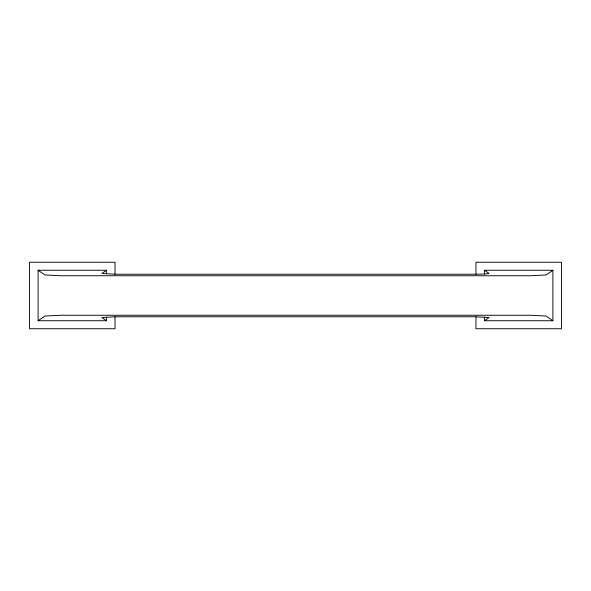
<?xml version="1.0" encoding="UTF-8"?>
<svg xmlns="http://www.w3.org/2000/svg" width="591" height="591" viewBox="0 0 591 591"><rect width="100%" height="100%" fill="white"/><g stroke="black" fill="none" stroke-linecap="round" stroke-linejoin="round"><path stroke-width="0.89" d="M106.483 274.017L106.483 270.257L101.903 273.419L115.031 274.217L475.954 274.217L475.969 262.256L561.45 262.256L561.45 328.744L475.969 328.744L475.954 316.783L115.031 316.783L101.903 317.581L106.483 320.743L106.483 316.983M106.483 270.257L38.097 270.257L38.097 320.743L44.886 316.052L60.334 315.254L530.666 315.254L546.114 316.052L552.903 320.743L552.903 270.257L484.517 270.257L484.517 274.017L475.954 274.217M552.903 270.257L546.114 274.948L530.666 275.746L60.334 275.746L44.886 274.948L38.097 270.257M484.517 316.983L484.517 320.743L489.097 317.581L475.954 316.783M484.517 274.017L489.097 273.419L484.517 270.257M38.097 320.743L106.483 320.743M484.517 320.743L552.903 320.743M115.031 274.217L115.031 262.256L29.55 262.256L29.55 328.744L115.031 328.744L115.031 316.783"/></g></svg>
